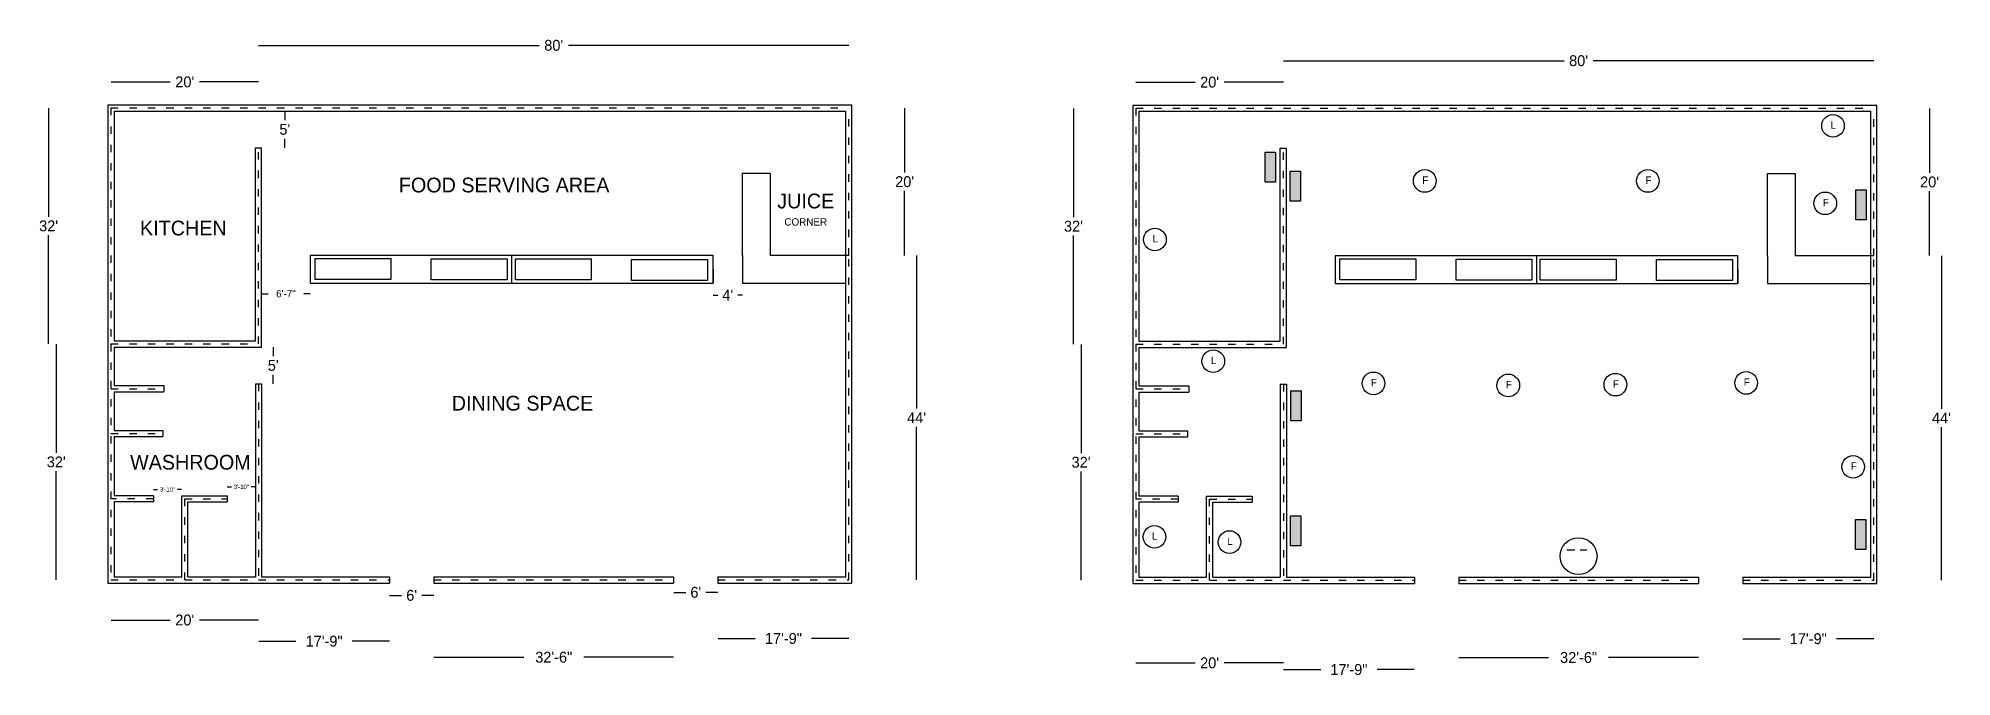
# Model space of a CAD drawing. Header units: inches. Extents: x -136 to 2975, y -887 to 152.
import ezdxf

# ---------------------------------------------------------------- set-up
doc = ezdxf.new("R2010")
doc.units = ezdxf.units.IN
doc.header["$MEASUREMENT"] = 0
doc.linetypes.add('ACAD_ISO03W100', pattern=[30, 12, -18])
doc.dimstyles.get("Standard").update_dxf_attribs({"dimtxt": 17.68, "dimasz": 0.18, "dimexe": 0.18, "dimexo": 0.0625, "dimgap": 6.09, "dimtad": 0, "dimtih": 1, "dimtoh": 1, "dimdec": 0, "dimzin": 0, "dimdsep": 46, "dimlunit": 3, "dimtxsty": 'Standard', "dimcen": 0.09, "dimse1": 1, "dimse2": 1, "dimadec": 0, "dimazin": 0, "dimtfac": 1, "dimtdec": 0, "dimtofl": 0, "dimtmove": 0, "dimatfit": 3, "dimfxl": 1, "dimtolj": 1, "dimtzin": 0, "dimarcsym": 0})

# ---------------------------------------------------------------- blocks, each defined once
blk = doc.blocks.new('*D8')
at = {"color": 0, "lineweight": -2}
for p, q in [((-18.1, 80.5), (78, 80.5)), ((221.6, 80.5), (125.5, 80.5))]:
    blk.add_line(p, q, dxfattribs=at)
at = {"color": 0}
for points in [[(-18.1, 80.6), (-18.1, 80.5), (-18.3, 80.5)], [(221.6, 80.6), (221.6, 80.5), (221.7, 80.5)]]:
    blk.add_solid(points, dxfattribs=at)
at = {"layer": 'Defpoints', "color": 0}
for p in [(221.7, 80.5), (-18.3, 38.2), (221.7, 38.2)]:
    blk.add_point(p, dxfattribs=at)
at = {"color": 0, "insert": (101.7, 80.5), "char_height": 17.68, "attachment_point": 5}
blk.add_mtext("\\A1;20'", dxfattribs=at)
blk = doc.blocks.new('*D9')
at = {"color": 0, "lineweight": -2}
for p, q in [((221.9, 140), (678, 140)), ((1181.6, 140), (725.5, 140))]:
    blk.add_line(p, q, dxfattribs=at)
at = {"color": 0}
for points in [[(221.9, 140), (221.9, 140), (221.7, 140)], [(1181.6, 140), (1181.6, 140), (1181.7, 140)]]:
    blk.add_solid(points, dxfattribs=at)
at = {"layer": 'Defpoints', "color": 0}
for p in [(1181.7, 140), (221.7, 38.2), (1181.7, 38.2)]:
    blk.add_point(p, dxfattribs=at)
at = {"color": 0, "insert": (701.7, 140), "char_height": 17.68, "attachment_point": 5}
blk.add_mtext("\\A1;80'", dxfattribs=at)
blk = doc.blocks.new('*D10')
at = {"color": 0, "lineweight": -2}
for p, q in [((-18.1, -795), (78, -795)), ((221.6, -795), (125.5, -795))]:
    blk.add_line(p, q, dxfattribs=at)
at = {"color": 0}
for points in [[(-18.1, -795), (-18.1, -795), (-18.3, -795)], [(221.6, -795), (221.6, -795), (221.7, -795)]]:
    blk.add_solid(points, dxfattribs=at)
at = {"layer": 'Defpoints', "color": 0}
for p in [(-18.3, -729.8), (221.7, -729.8), (221.7, -795)]:
    blk.add_point(p, dxfattribs=at)
at = {"color": 0, "insert": (101.7, -795), "char_height": 17.68, "attachment_point": 5}
blk.add_mtext("\\A1;20'", dxfattribs=at)
blk = doc.blocks.new('*D11')
at = {"color": 0, "lineweight": -2}
for p, q in [((222.1, -829.5), (282.4, -829.5)), ((434.6, -829.5), (374.2, -829.5))]:
    blk.add_line(p, q, dxfattribs=at)
at = {"color": 0}
for points in [[(222.1, -829.5), (222.1, -829.6), (221.9, -829.5)], [(434.6, -829.5), (434.6, -829.6), (434.7, -829.5)]]:
    blk.add_solid(points, dxfattribs=at)
at = {"layer": 'Defpoints', "color": 0}
for p in [(221.9, -729.8), (434.7, -729.8), (434.7, -829.5)]:
    blk.add_point(p, dxfattribs=at)
at = {"color": 0, "insert": (328.3, -829.5), "char_height": 17.68, "attachment_point": 5}
blk.add_mtext('\\A1;17\'-9"', dxfattribs=at)
blk = doc.blocks.new('*D12')
at = {"color": 0, "lineweight": -2}
for p, q in [((506.9, -855.5), (652.9, -855.5)), ((896.6, -855.5), (750.6, -855.5))]:
    blk.add_line(p, q, dxfattribs=at)
at = {"color": 0}
for points in [[(506.9, -855.5), (506.9, -855.5), (506.7, -855.5)], [(896.6, -855.5), (896.6, -855.5), (896.7, -855.5)]]:
    blk.add_solid(points, dxfattribs=at)
at = {"layer": 'Defpoints', "color": 0}
for p in [(506.7, -729.8), (896.7, -729.8), (896.7, -855.5)]:
    blk.add_point(p, dxfattribs=at)
at = {"color": 0, "insert": (701.7, -855.5), "char_height": 17.68, "attachment_point": 5}
blk.add_mtext('\\A1;32\'-6"', dxfattribs=at)
blk = doc.blocks.new('*D13')
at = {"color": 0, "lineweight": -2}
for p, q in [((968.9, -825), (1029.4, -825)), ((1181.6, -825), (1121.1, -825))]:
    blk.add_line(p, q, dxfattribs=at)
at = {"color": 0}
for points in [[(968.9, -824.9), (968.9, -825), (968.7, -825)], [(1181.6, -824.9), (1181.6, -825), (1181.7, -825)]]:
    blk.add_solid(points, dxfattribs=at)
at = {"layer": 'Defpoints', "color": 0}
for p in [(968.7, -729.8), (1181.7, -729.8), (1181.7, -825)]:
    blk.add_point(p, dxfattribs=at)
at = {"color": 0, "insert": (1075.2, -825), "char_height": 17.68, "attachment_point": 5}
blk.add_mtext('\\A1;17\'-9"', dxfattribs=at)
blk = doc.blocks.new('*D14')
at = {"color": 0, "lineweight": -2}
for p, q in [((-119.7, 38), (-119.7, -138.9)), ((-119.7, -345.6), (-119.7, -168.8))]:
    blk.add_line(p, q, dxfattribs=at)
at = {"color": 0}
for points in [[(-119.8, 38), (-119.7, 38), (-119.7, 38.2)], [(-119.8, -345.6), (-119.7, -345.6), (-119.7, -345.8)]]:
    blk.add_solid(points, dxfattribs=at)
at = {"layer": 'Defpoints', "color": 0}
for p in [(-18.3, 38.2), (-119.7, -345.8), (-18.3, -345.8)]:
    blk.add_point(p, dxfattribs=at)
at = {"color": 0, "insert": (-119.7, -153.8), "char_height": 17.68, "attachment_point": 5}
blk.add_mtext("\\A1;32'", dxfattribs=at)
blk = doc.blocks.new('*D15')
at = {"color": 0, "lineweight": -2}
for p, q in [((-107.3, -346), (-107.3, -522.9)), ((-107.3, -729.6), (-107.3, -552.8))]:
    blk.add_line(p, q, dxfattribs=at)
at = {"color": 0}
for points in [[(-107.3, -346), (-107.2, -346), (-107.3, -345.8)], [(-107.3, -729.6), (-107.2, -729.6), (-107.3, -729.8)]]:
    blk.add_solid(points, dxfattribs=at)
at = {"layer": 'Defpoints', "color": 0}
for p in [(-107.3, -345.8), (-18.3, -345.8), (-18.3, -729.8)]:
    blk.add_point(p, dxfattribs=at)
at = {"color": 0, "insert": (-107.3, -537.8), "char_height": 17.68, "attachment_point": 5}
blk.add_mtext("\\A1;32'", dxfattribs=at)
blk = doc.blocks.new('*D16')
at = {"color": 0, "lineweight": -2}
for p, q in [((1272.3, 38), (1272.3, -66.9)), ((1272.3, -201.6), (1272.3, -96.8))]:
    blk.add_line(p, q, dxfattribs=at)
at = {"color": 0}
for points in [[(1272.3, 38), (1272.4, 38), (1272.3, 38.2)], [(1272.3, -201.6), (1272.4, -201.6), (1272.3, -201.8)]]:
    blk.add_solid(points, dxfattribs=at)
at = {"layer": 'Defpoints', "color": 0}
for p in [(1181.7, 38.2), (1181.7, -201.8), (1272.3, -201.8)]:
    blk.add_point(p, dxfattribs=at)
at = {"color": 0, "insert": (1272.3, -81.8), "char_height": 17.68, "attachment_point": 5}
blk.add_mtext("\\A1;20'", dxfattribs=at)
blk = doc.blocks.new('*D17')
at = {"color": 0, "lineweight": -2}
for p, q in [((1291.7, -202), (1291.7, -450.9)), ((1291.7, -729.6), (1291.7, -480.8))]:
    blk.add_line(p, q, dxfattribs=at)
at = {"color": 0}
for points in [[(1291.7, -202), (1291.7, -202), (1291.7, -201.8)], [(1291.7, -729.6), (1291.7, -729.6), (1291.7, -729.8)]]:
    blk.add_solid(points, dxfattribs=at)
at = {"layer": 'Defpoints', "color": 0}
for p in [(1181.7, -201.8), (1181.7, -729.8), (1291.7, -729.8)]:
    blk.add_point(p, dxfattribs=at)
at = {"color": 0, "insert": (1291.7, -465.8), "char_height": 17.68, "attachment_point": 5}
blk.add_mtext("\\A1;44'", dxfattribs=at)
blk = doc.blocks.new('*D18')
at = {"color": 0, "lineweight": -2}
for p, q in [((245.6, -351), (245.6, -365.9)), ((245.6, -410.6), (245.6, -395.8))]:
    blk.add_line(p, q, dxfattribs=at)
at = {"color": 0}
for points in [[(245.6, -351), (245.6, -351), (245.6, -350.8)], [(245.6, -410.6), (245.6, -410.6), (245.6, -410.8)]]:
    blk.add_solid(points, dxfattribs=at)
at = {"layer": 'Defpoints', "color": 0}
for p in [(221.7, -350.8), (245.6, -350.8), (221.7, -410.8)]:
    blk.add_point(p, dxfattribs=at)
at = {"color": 0, "insert": (245.6, -380.8), "char_height": 17.68, "attachment_point": 5}
blk.add_mtext("\\A1;5'", dxfattribs=at)
blk = doc.blocks.new('*D19')
at = {"color": 0, "lineweight": -2}
for p, q in [((226.9, -264), (237.1, -264)), ((305.6, -264), (295.3, -264))]:
    blk.add_line(p, q, dxfattribs=at)
at = {"color": 0}
for points in [[(226.9, -263.9), (226.9, -264), (226.7, -264)], [(305.6, -263.9), (305.6, -264), (305.7, -264)]]:
    blk.add_solid(points, dxfattribs=at)
at = {"layer": 'Defpoints', "color": 0}
for p in [(226.7, -203.7), (305.7, -203.7), (226.7, -264)]:
    blk.add_point(p, dxfattribs=at)
at = {"color": 0, "insert": (266.2, -264), "char_height": 12, "attachment_point": 5}
blk.add_mtext('\\A1;6\'-7"', dxfattribs=at)
blk = doc.blocks.new('*D20')
at = {"color": 0, "lineweight": -2}
for p, q in [((264.4, 33), (264.4, 18.1)), ((264.4, -26.6), (264.4, -11.8))]:
    blk.add_line(p, q, dxfattribs=at)
at = {"color": 0}
for points in [[(264.4, 33), (264.5, 33), (264.4, 33.2)], [(264.4, -26.6), (264.5, -26.6), (264.4, -26.8)]]:
    blk.add_solid(points, dxfattribs=at)
at = {"layer": 'Defpoints', "color": 0}
for p in [(221.7, 33.2), (264.4, 33.2), (221.7, -26.8)]:
    blk.add_point(p, dxfattribs=at)
at = {"color": 0, "insert": (264.4, 3.2), "char_height": 17.68, "attachment_point": 5}
blk.add_mtext("\\A1;5'", dxfattribs=at)
blk = doc.blocks.new('*D21')
at = {"color": 0, "lineweight": -2}
for p, q in [((960.9, -266.3), (968.3, -266.3)), ((1008.6, -266.3), (1001.1, -266.3))]:
    blk.add_line(p, q, dxfattribs=at)
at = {"color": 0}
for points in [[(960.9, -266.3), (960.9, -266.3), (960.7, -266.3)], [(1008.6, -266.3), (1008.6, -266.3), (1008.7, -266.3)]]:
    blk.add_solid(points, dxfattribs=at)
at = {"layer": 'Defpoints', "color": 0}
for p in [(960.7, -224.3), (1008.7, -224.3), (1008.7, -266.3)]:
    blk.add_point(p, dxfattribs=at)
at = {"color": 0, "insert": (984.7, -266.3), "char_height": 17.68, "attachment_point": 5}
blk.add_mtext("\\A1;4'", dxfattribs=at)
blk = doc.blocks.new('*D22')
at = {"color": 0, "lineweight": -2}
for p, q in [((434.9, -754.9), (454.3, -754.9)), ((506.6, -754.9), (487.1, -754.9))]:
    blk.add_line(p, q, dxfattribs=at)
at = {"color": 0}
for points in [[(434.9, -754.8), (434.9, -754.9), (434.7, -754.9)], [(506.6, -754.8), (506.6, -754.9), (506.7, -754.9)]]:
    blk.add_solid(points, dxfattribs=at)
at = {"layer": 'Defpoints', "color": 0}
for p in [(434.7, -729.8), (506.7, -729.8), (506.7, -754.9)]:
    blk.add_point(p, dxfattribs=at)
at = {"color": 0, "insert": (470.7, -754.9), "char_height": 17.68, "attachment_point": 5}
blk.add_mtext("\\A1;6'", dxfattribs=at)
blk = doc.blocks.new('*D23')
at = {"color": 0, "lineweight": -2}
for p, q in [((896.9, -749.9), (916.3, -749.9)), ((968.6, -749.9), (949.1, -749.9))]:
    blk.add_line(p, q, dxfattribs=at)
at = {"color": 0}
for points in [[(896.9, -749.9), (896.9, -750), (896.7, -749.9)], [(968.6, -749.9), (968.6, -750), (968.7, -749.9)]]:
    blk.add_solid(points, dxfattribs=at)
at = {"layer": 'Defpoints', "color": 0}
for p in [(896.7, -729.8), (968.7, -729.8), (968.7, -749.9)]:
    blk.add_point(p, dxfattribs=at)
at = {"color": 0, "insert": (932.7, -749.9), "char_height": 17.68, "attachment_point": 5}
blk.add_mtext("\\A1;6'", dxfattribs=at)
blk = doc.blocks.new('*D24')
at = {"color": 0, "lineweight": -2}
for p, q in [((50.9, -582.4), (57.6, -582.4)), ((96.6, -582.4), (89.9, -582.4))]:
    blk.add_line(p, q, dxfattribs=at)
at = {"color": 0}
for points in [[(50.9, -582.3), (50.9, -582.4), (50.7, -582.4)], [(96.6, -582.3), (96.6, -582.4), (96.7, -582.4)]]:
    blk.add_solid(points, dxfattribs=at)
at = {"layer": 'Defpoints', "color": 0}
for p in [(96.7, -582.4), (50.7, -597.8), (96.7, -597.8)]:
    blk.add_point(p, dxfattribs=at)
at = {"color": 0, "insert": (73.7, -582.4), "char_height": 7, "attachment_point": 5}
blk.add_mtext('\\A1;3\'-10"', dxfattribs=at)
blk = doc.blocks.new('*D25')
at = {"color": 0, "lineweight": -2}
for p, q in [((170.9, -578.2), (177.6, -578.2)), ((216.6, -578.2), (209.9, -578.2))]:
    blk.add_line(p, q, dxfattribs=at)
at = {"color": 0}
for points in [[(170.9, -578.2), (170.9, -578.2), (170.7, -578.2)], [(216.6, -578.2), (216.6, -578.2), (216.7, -578.2)]]:
    blk.add_solid(points, dxfattribs=at)
at = {"layer": 'Defpoints', "color": 0}
for p in [(216.7, -578.2), (170.7, -597.8), (216.7, -597.8)]:
    blk.add_point(p, dxfattribs=at)
at = {"color": 0, "insert": (193.7, -578.2), "char_height": 7, "attachment_point": 5}
blk.add_mtext('\\A1;3\'-10"', dxfattribs=at)
blk = doc.blocks.new('*D50')
at = {"color": 0, "lineweight": -2}
for p, q in [((1648.4, 80.1), (1744.5, 80.1)), ((1888.1, 80.1), (1792, 80.1))]:
    blk.add_line(p, q, dxfattribs=at)
at = {"color": 0}
for points in [[(1648.4, 80.1), (1648.4, 80), (1648.2, 80.1)], [(1888.1, 80.1), (1888.1, 80), (1888.2, 80.1)]]:
    blk.add_solid(points, dxfattribs=at)
at = {"layer": 'Defpoints', "color": 0}
for p in [(1888.2, 80.1), (1648.2, 37.7), (1888.2, 37.7)]:
    blk.add_point(p, dxfattribs=at)
at = {"color": 0, "insert": (1768.2, 80.1), "char_height": 17.68, "attachment_point": 5}
blk.add_mtext("\\A1;20'", dxfattribs=at)
blk = doc.blocks.new('*D52')
at = {"color": 0, "lineweight": -2}
for p, q in [((1648.4, -864.8), (1744.5, -864.8)), ((1888.1, -864.8), (1792, -864.8))]:
    blk.add_line(p, q, dxfattribs=at)
at = {"color": 0}
for points in [[(1648.4, -864.7), (1648.4, -864.8), (1648.2, -864.8)], [(1888.1, -864.7), (1888.1, -864.8), (1888.2, -864.8)]]:
    blk.add_solid(points, dxfattribs=at)
at = {"layer": 'Defpoints', "color": 0}
for p in [(1648.2, -799.6), (1888.2, -799.6), (1888.2, -864.8)]:
    blk.add_point(p, dxfattribs=at)
at = {"color": 0, "insert": (1768.2, -864.8), "char_height": 17.68, "attachment_point": 5}
blk.add_mtext("\\A1;20'", dxfattribs=at)
blk = doc.blocks.new('*D54')
at = {"color": 0, "lineweight": -2}
for p, q in [((2173.4, -856), (2319.4, -856)), ((2563.1, -856), (2417.1, -856))]:
    blk.add_line(p, q, dxfattribs=at)
at = {"color": 0}
for points in [[(2173.4, -855.9), (2173.4, -856), (2173.2, -856)], [(2563.1, -855.9), (2563.1, -856), (2563.2, -856)]]:
    blk.add_solid(points, dxfattribs=at)
at = {"layer": 'Defpoints', "color": 0}
for p in [(2173.2, -730.3), (2563.2, -730.3), (2563.2, -856)]:
    blk.add_point(p, dxfattribs=at)
at = {"color": 0, "insert": (2368.2, -856), "char_height": 17.68, "attachment_point": 5}
blk.add_mtext('\\A1;32\'-6"', dxfattribs=at)
blk = doc.blocks.new('*D55')
at = {"color": 0, "lineweight": -2}
for p, q in [((2635.4, -825.4), (2695.9, -825.4)), ((2848.1, -825.4), (2787.6, -825.4))]:
    blk.add_line(p, q, dxfattribs=at)
at = {"color": 0}
for points in [[(2635.4, -825.4), (2635.4, -825.5), (2635.2, -825.4)], [(2848.1, -825.4), (2848.1, -825.5), (2848.2, -825.4)]]:
    blk.add_solid(points, dxfattribs=at)
at = {"layer": 'Defpoints', "color": 0}
for p in [(2635.2, -730.3), (2848.2, -730.3), (2848.2, -825.4)]:
    blk.add_point(p, dxfattribs=at)
at = {"color": 0, "insert": (2741.7, -825.4), "char_height": 17.68, "attachment_point": 5}
blk.add_mtext('\\A1;17\'-9"', dxfattribs=at)
blk = doc.blocks.new('*D56')
at = {"color": 0, "lineweight": -2}
for p, q in [((1546.8, 37.5), (1546.8, -139.4)), ((1546.8, -346.1), (1546.8, -169.2))]:
    blk.add_line(p, q, dxfattribs=at)
at = {"color": 0}
for points in [[(1546.7, 37.5), (1546.8, 37.5), (1546.8, 37.7)], [(1546.7, -346.1), (1546.8, -346.1), (1546.8, -346.3)]]:
    blk.add_solid(points, dxfattribs=at)
at = {"layer": 'Defpoints', "color": 0}
for p in [(1648.2, 37.7), (1546.8, -346.3), (1648.2, -346.3)]:
    blk.add_point(p, dxfattribs=at)
at = {"color": 0, "insert": (1546.8, -154.3), "char_height": 17.68, "attachment_point": 5}
blk.add_mtext("\\A1;32'", dxfattribs=at)
blk = doc.blocks.new('*D45')
at = {"color": 0, "lineweight": -2}
for p, q in [((1559.2, -346.5), (1559.2, -523.4)), ((1559.2, -730.1), (1559.2, -553.2))]:
    blk.add_line(p, q, dxfattribs=at)
at = {"color": 0}
for points in [[(1559.2, -346.5), (1559.3, -346.5), (1559.2, -346.3)], [(1559.2, -730.1), (1559.3, -730.1), (1559.2, -730.3)]]:
    blk.add_solid(points, dxfattribs=at)
at = {"layer": 'Defpoints', "color": 0}
for p in [(1559.2, -346.3), (1648.2, -346.3), (1648.2, -730.3)]:
    blk.add_point(p, dxfattribs=at)
at = {"color": 0, "insert": (1559.2, -538.3), "char_height": 17.68, "attachment_point": 5}
blk.add_mtext("\\A1;32'", dxfattribs=at)
blk = doc.blocks.new('*D57')
at = {"color": 0, "lineweight": -2}
for p, q in [((2938.9, 37.5), (2938.9, -67.4)), ((2938.9, -202.1), (2938.9, -97.2))]:
    blk.add_line(p, q, dxfattribs=at)
at = {"color": 0}
for points in [[(2938.8, 37.5), (2938.9, 37.5), (2938.9, 37.7)], [(2938.8, -202.1), (2938.9, -202.1), (2938.9, -202.3)]]:
    blk.add_solid(points, dxfattribs=at)
at = {"layer": 'Defpoints', "color": 0}
for p in [(2848.2, 37.7), (2848.2, -202.3), (2938.9, -202.3)]:
    blk.add_point(p, dxfattribs=at)
at = {"color": 0, "insert": (2938.9, -82.3), "char_height": 17.68, "attachment_point": 5}
blk.add_mtext("\\A1;20'", dxfattribs=at)
blk = doc.blocks.new('*D46')
at = {"color": 0, "lineweight": -2}
for p, q in [((2958.2, -202.5), (2958.2, -451.4)), ((2958.2, -730.1), (2958.2, -481.2))]:
    blk.add_line(p, q, dxfattribs=at)
at = {"color": 0}
for points in [[(2958.2, -202.5), (2958.2, -202.5), (2958.2, -202.3)], [(2958.2, -730.1), (2958.2, -730.1), (2958.2, -730.3)]]:
    blk.add_solid(points, dxfattribs=at)
at = {"layer": 'Defpoints', "color": 0}
for p in [(2848.2, -202.3), (2848.2, -730.3), (2958.2, -730.3)]:
    blk.add_point(p, dxfattribs=at)
at = {"color": 0, "insert": (2958.2, -466.3), "char_height": 17.68, "attachment_point": 5}
blk.add_mtext("\\A1;44'", dxfattribs=at)
blk = doc.blocks.new('*D63')
at = {"color": 0, "lineweight": -2}
for p, q in [((1888.4, -875.6), (1948.9, -875.6)), ((2101.1, -875.6), (2040.6, -875.6))]:
    blk.add_line(p, q, dxfattribs=at)
at = {"color": 0}
for points in [[(1888.4, -875.6), (1888.4, -875.7), (1888.2, -875.6)], [(2101.1, -875.6), (2101.1, -875.7), (2101.2, -875.6)]]:
    blk.add_solid(points, dxfattribs=at)
at = {"layer": 'Defpoints', "color": 0}
for p in [(1888.2, -730.3), (2101.2, -730.3), (2101.2, -875.6)]:
    blk.add_point(p, dxfattribs=at)
at = {"color": 0, "insert": (1994.7, -875.6), "char_height": 17.68, "attachment_point": 5}
blk.add_mtext('\\A1;17\'-9"', dxfattribs=at)
blk = doc.blocks.new('*D106')
at = {"color": 0, "lineweight": -2}
for p, q in [((1888.4, 115), (2344.5, 115)), ((2848.1, 115), (2392, 115))]:
    blk.add_line(p, q, dxfattribs=at)
at = {"color": 0}
for points in [[(1888.4, 115), (1888.4, 114.9), (1888.2, 115)], [(2848.1, 115), (2848.1, 114.9), (2848.2, 115)]]:
    blk.add_solid(points, dxfattribs=at)
at = {"layer": 'Defpoints', "color": 0}
for p in [(2848.2, 115), (1888.2, 37.7), (2848.2, 37.7)]:
    blk.add_point(p, dxfattribs=at)
at = {"color": 0, "insert": (2368.2, 115), "char_height": 17.68, "attachment_point": 5}
blk.add_mtext("\\A1;80'", dxfattribs=at)

msp = doc.modelspace()

# ---------------------------------------------------------------- hatches: boundary and pattern name
for points in [[(1875.3, -33.9), (1858.3, -33.9), (1858.3, -82.8), (1875.3, -82.8)], [(1916.2, -64.4), (1899.3, -64.4), (1899.3, -113.3), (1916.2, -113.3)], [(2836, -95.1), (2819, -95.1), (2819, -144), (2836, -144)], [(1917.3, -422), (1900.4, -422), (1900.4, -470.9), (1917.3, -470.9)], [(1916.8, -625.2), (1899.9, -625.2), (1899.9, -674.1), (1916.8, -674.1)], [(2835.5, -631.5), (2818.5, -631.5), (2818.5, -680.4), (2835.5, -680.4)]]:
    msp.add_hatch(color=8).paths.add_polyline_path(points)

# ---------------------------------------------------------------- linework, layer by layer
for p, q in [((-23.3, 43.2), (221.7, 43.2)), ((-23.3, 43.2), (-23.3, -345.8)), ((-13.3, 33.2), (221.7, 33.2)), ((-13.3, 33.2), (-13.3, -340.8)), ((221.7, 43.2), (1186.7, 43.2)), ((221.7, 33.2), (1176.7, 33.2)), ((1176.7, -201.8), (1176.7, 33.2)), ((1186.7, -201.8), (1186.7, 43.2)), ((1643.2, 42.7), (1888.2, 42.7)), ((1643.2, 42.7), (1643.2, -346.3)), ((1653.2, 32.7), (1888.2, 32.7)), ((1653.2, 32.7), (1653.2, -341.3)), ((1888.2, 42.7), (2853.2, 42.7)), ((1888.2, 32.7), (2843.2, 32.7)), ((2843.2, -202.3), (2843.2, 32.7)), ((2853.2, -202.3), (2853.2, 42.7)), ((216.7, -340.8), (216.7, -26.8)), ((216.7, -26.8), (221.7, -26.8)), ((221.7, -26.8), (226.7, -26.8)), ((226.7, -350.8), (226.7, -26.8)), ((1883.2, -341.3), (1883.2, -27.3)), ((1883.2, -27.3), (1888.2, -27.3)), ((1888.2, -27.3), (1893.2, -27.3)), ((1893.2, -351.3), (1893.2, -27.3)), ((1008.7, -201.8), (1008.7, -67.8)), ((1008.7, -67.8), (1053.7, -67.8)), ((1053.7, -67.8), (1053.7, -201.8)), ((2675.2, -202.3), (2675.2, -68.3)), ((2675.2, -68.3), (2720.2, -68.3)), ((2720.2, -68.3), (2720.2, -202.3)), ((960.7, -201.8), (305.7, -201.8)), ((305.7, -201.8), (305.7, -246.8)), ((633.2, -201.8), (633.2, -246.8)), ((960.7, -246.8), (960.7, -201.8)), ((1008.7, -201.8), (1008.7, -246.8)), ((1176.7, -201.8), (1053.7, -201.8)), ((1176.7, -724.8), (1176.7, -201.8)), ((1181.7, -201.8), (1176.7, -201.8)), ((1186.7, -734.8), (1186.7, -201.8)), ((2627.2, -202.3), (1972.2, -202.3)), ((1972.2, -202.3), (1972.2, -247.3)), ((2299.7, -202.3), (2299.7, -247.3)), ((2627.2, -247.3), (2627.2, -202.3)), ((2675.2, -202.3), (2675.2, -247.3)), ((2843.2, -202.3), (2720.2, -202.3)), ((2843.2, -725.3), (2843.2, -202.3)), ((2848.2, -202.3), (2843.2, -202.3)), ((2853.2, -735.3), (2853.2, -202.3)), ((305.7, -246.8), (960.7, -246.8)), ((960.7, -224.3), (960.7, -246.8)), ((1008.7, -246.8), (1176.7, -246.8)), ((1972.2, -247.3), (2627.2, -247.3)), ((2627.2, -224.8), (2627.2, -247.3)), ((2675.2, -247.3), (2843.2, -247.3)), ((-13.3, -340.8), (216.7, -340.8)), ((1653.2, -341.3), (1883.2, -341.3)), ((-23.3, -345.8), (-23.3, -734.8)), ((-13.3, -350.8), (-13.3, -413.6)), ((-13.3, -350.8), (226.7, -350.8)), ((1643.2, -346.3), (1643.2, -735.3)), ((1653.2, -351.3), (1653.2, -414)), ((1653.2, -351.3), (1893.2, -351.3)), ((-13.3, -413.6), (67.7, -413.6)), ((-13.3, -423.6), (67.7, -423.6)), ((-13.3, -423.6), (-13.3, -486.6)), ((67.7, -413.6), (67.7, -423.6)), ((216.7, -410.8), (216.7, -724.8)), ((216.7, -410.8), (221.7, -410.8)), ((221.7, -410.8), (226.7, -410.8)), ((226.7, -410.8), (226.7, -724.8)), ((1653.2, -414), (1734.2, -414)), ((1653.2, -424), (1653.2, -487.1)), ((1653.2, -424), (1734.2, -424)), ((1734.2, -414), (1734.2, -424)), ((1883.2, -411.3), (1883.2, -725.3)), ((1883.2, -411.3), (1888.2, -411.3)), ((1888.2, -411.3), (1893.2, -411.3)), ((1893.2, -411.3), (1893.2, -725.3)), ((-13.3, -486.6), (66, -486.6)), ((-13.3, -496.6), (66, -496.6)), ((-13.3, -496.6), (-13.3, -592.8)), ((66, -486.6), (66, -496.6)), ((1653.2, -487.1), (1732.5, -487.1)), ((1653.2, -497.1), (1653.2, -593.3)), ((1653.2, -497.1), (1732.5, -497.1)), ((1732.5, -487.1), (1732.5, -497.1)), ((50.7, -592.8), (-13.3, -592.8)), ((50.7, -602.8), (-13.3, -602.8)), ((-13.3, -602.8), (-13.3, -724.8)), ((50.7, -592.8), (50.7, -602.8)), ((96.7, -724.8), (96.7, -592.8)), ((96.7, -592.8), (170.7, -592.8)), ((106.7, -724.8), (106.7, -602.8)), ((106.7, -602.8), (170.7, -602.8)), ((170.7, -592.8), (170.7, -602.8)), ((1717.2, -593.3), (1653.2, -593.3)), ((1653.2, -603.3), (1653.2, -725.3)), ((1717.2, -603.3), (1653.2, -603.3)), ((1717.2, -593.3), (1717.2, -603.3)), ((1763.2, -725.3), (1763.2, -593.3)), ((1763.2, -593.3), (1837.2, -593.3)), ((1773.2, -725.3), (1773.2, -603.3)), ((1773.2, -603.3), (1837.2, -603.3)), ((1837.2, -593.3), (1837.2, -603.3)), ((2349, -680.8), (2362, -680.8)), ((2370.5, -680.8), (2381.8, -680.8)), ((-23.3, -734.8), (221.7, -734.8)), ((-13.3, -724.8), (96.7, -724.8)), ((106.7, -724.8), (216.7, -724.8)), ((221.7, -734.8), (434.7, -734.8)), ((226.7, -724.8), (434.7, -724.8)), ((434.7, -724.8), (434.7, -734.8)), ((506.7, -724.8), (896.7, -724.8)), ((506.7, -724.8), (506.7, -734.8)), ((506.7, -734.8), (896.7, -734.8)), ((896.7, -724.8), (896.7, -734.8)), ((968.7, -724.8), (1176.7, -724.8)), ((968.7, -724.8), (968.7, -734.8)), ((968.7, -734.8), (1186.7, -734.8)), ((1643.2, -735.3), (1888.2, -735.3)), ((1653.2, -725.3), (1763.2, -725.3)), ((1773.2, -725.3), (1883.2, -725.3)), ((1888.2, -735.3), (2101.2, -735.3)), ((1893.2, -725.3), (2101.2, -725.3)), ((2101.2, -725.3), (2101.2, -735.3)), ((2173.2, -725.3), (2563.2, -725.3)), ((2173.2, -725.3), (2173.2, -735.3)), ((2173.2, -735.3), (2563.2, -735.3)), ((2563.2, -725.3), (2563.2, -735.3)), ((2635.2, -725.3), (2843.2, -725.3)), ((2635.2, -725.3), (2635.2, -735.3)), ((2635.2, -735.3), (2853.2, -735.3))]:
    msp.add_line(p, q)
at = {"linetype": 'ACAD_ISO03W100'}
for p, q in [((-18.3, 38.2), (221.7, 38.2)), ((-18.3, 38.2), (-18.3, -345.8)), ((221.7, 38.2), (1181.7, 38.2)), ((1181.7, -201.8), (1181.7, 38.2)), ((1648.2, 37.7), (1888.2, 37.7)), ((1648.2, 37.7), (1648.2, -346.3)), ((1888.2, 37.7), (2848.2, 37.7)), ((2848.2, -202.3), (2848.2, 37.7)), ((221.7, -345.8), (221.7, -26.8)), ((1888.2, -346.3), (1888.2, -27.3)), ((1181.7, -729.8), (1181.7, -201.8)), ((2848.2, -730.3), (2848.2, -202.3)), ((-18.3, -345.8), (-18.3, -729.8)), ((-18.3, -345.8), (221.7, -345.8)), ((1648.2, -346.3), (1648.2, -730.3)), ((1648.2, -346.3), (1888.2, -346.3)), ((-18.3, -418.6), (67.7, -418.6)), ((221.7, -410.8), (221.7, -729.8)), ((1648.2, -419), (1734.2, -419)), ((1888.2, -411.3), (1888.2, -730.3)), ((-18.3, -491.6), (66, -491.6)), ((1648.2, -492.1), (1732.5, -492.1)), ((50.7, -597.8), (-18.3, -597.8)), ((101.7, -729.8), (101.7, -597.8)), ((101.7, -597.8), (170.7, -597.8)), ((1717.2, -598.3), (1648.2, -598.3)), ((1768.2, -730.3), (1768.2, -598.3)), ((1768.2, -598.3), (1837.2, -598.3)), ((-18.3, -729.8), (221.7, -729.8)), ((221.7, -729.8), (434.7, -729.8)), ((506.7, -729.8), (896.7, -729.8)), ((968.7, -729.8), (1181.7, -729.8)), ((1648.2, -730.3), (1888.2, -730.3)), ((1888.2, -730.3), (2101.2, -730.3)), ((2173.2, -730.3), (2563.2, -730.3)), ((2635.2, -730.3), (2848.2, -730.3))]:
    msp.add_line(p, q, dxfattribs=at)
for points in [[(1858.3, -33.9), (1875.3, -33.9), (1875.3, -82.8), (1858.3, -82.8)], [(1899.3, -64.4), (1916.2, -64.4), (1916.2, -113.3), (1899.3, -113.3)], [(2819, -95.1), (2836, -95.1), (2836, -144), (2819, -144)], [(313.6, -206.7), (436.9, -206.7), (436.9, -240.9), (313.6, -240.9)], [(502.6, -207.3), (625.9, -207.3), (625.9, -241.5), (502.6, -241.5)], [(639.4, -207.5), (762.7, -207.5), (762.7, -241.6), (639.4, -241.6)], [(828.4, -208.1), (951.7, -208.1), (951.7, -242.3), (828.4, -242.3)], [(1980.1, -207.2), (2103.4, -207.2), (2103.4, -241.3), (1980.1, -241.3)], [(2169.1, -207.8), (2292.4, -207.8), (2292.4, -242), (2169.1, -242)], [(2305.9, -207.9), (2429.2, -207.9), (2429.2, -242.1), (2305.9, -242.1)], [(2494.9, -208.6), (2618.2, -208.6), (2618.2, -242.7), (2494.9, -242.7)], [(1900.4, -422), (1917.3, -422), (1917.3, -470.9), (1900.4, -470.9)], [(1899.9, -625.2), (1916.8, -625.2), (1916.8, -674.1), (1899.9, -674.1)], [(2818.5, -631.5), (2835.5, -631.5), (2835.5, -680.4), (2818.5, -680.4)]]:
    msp.add_lwpolyline(points, close=True)
for centre, radius in [((2781.9, 9.1), 18.4), ((2118, -80.6), 18.4), ((2480.8, -80.6), 18.4), ((2769.3, -117), 18.4), ((1679.3, -175.9), 18.4), ((1774.2, -373.8), 18.4), ((2034.6, -409.9), 18.4), ((2253.9, -413.2), 18.4), ((2428, -412), 18.4), ((2640.7, -409.2), 18.4), ((2814.8, -545.6), 18.4), ((1678.5, -659.5), 18.4), ((1800.6, -668.1), 18.4), ((2368.2, -691.1), 30)]:
    msp.add_circle(centre, radius)

# ---------------------------------------------------------------- texts
for s, insert, char_height, width, attachment_point in [('L', (2777.9, 16.4), 12, 21.463, 1), ('FOOD SERVING AREA', (449.9, -75.2), 24, 461.38, 1), ('F', (2114, -73.3), 12, 21.463, 1), ('F', (2476.9, -73.3), 12, 21.463, 1), ('JUICE \\P{\\H0.5x;CORNER}', (1111.5, -101.2), 24, 218.629, 2), ('F', (2765.3, -109.7), 12, 21.463, 1), ('KITCHEN', (29, -145.2), 24, 218.629, 1), ('L', (1675.3, -168.6), 12, 21.463, 1), ('L', (1770.2, -366.6), 12, 21.463, 1), ('F', (2030.6, -402.6), 12, 21.463, 1), ('F', (2636.7, -401.9), 12, 21.463, 1), ('DINING SPACE', (535.9, -430.2), 24, 294.826, 1), ('F', (2249.9, -405.9), 12, 21.463, 1), ('F', (2424, -404.7), 12, 21.463, 1), ('WASHROOM', (12.8, -526.2), 24, 218.629, 1), ('F', (2810.8, -538.3), 12, 21.463, 1), ('L', (1674.5, -652.3), 12, 21.463, 1), ('L', (1796.6, -660.8), 12, 21.463, 1)]:
    msp.add_mtext(s, dxfattribs=dict(insert=insert, char_height=char_height, width=width, attachment_point=attachment_point))

# ---------------------------------------------------------------- dimensions: what is measured, and where the dimension line sits
for base, p1, p2, picture, middle in [((1181.7, 140), (221.7, 38.2), (1181.7, 38.2), '*D9', (701.7, 140)), ((2848.2, 115), (1888.2, 37.7), (2848.2, 37.7), '*D106', (2368.2, 115)), ((221.7, 80.5), (-18.3, 38.2), (221.7, 38.2), '*D8', (101.7, 80.5)), ((1888.2, 80.1), (1648.2, 37.7), (1888.2, 37.7), '*D50', (1768.2, 80.1)), ((1008.7, -266.3), (960.7, -224.3), (1008.7, -224.3), '*D21', (984.7, -266.3)), ((221.7, -795), (-18.3, -729.8), (221.7, -729.8), '*D10', (101.7, -795)), ((434.7, -829.5), (221.9, -729.8), (434.7, -729.8), '*D11', (328.3, -829.5)), ((506.7, -754.9), (434.7, -729.8), (506.7, -729.8), '*D22', (470.7, -754.9)), ((896.7, -855.5), (506.7, -729.8), (896.7, -729.8), '*D12', (701.7, -855.5)), ((968.7, -749.9), (896.7, -729.8), (968.7, -729.8), '*D23', (932.7, -749.9)), ((1181.7, -825), (968.7, -729.8), (1181.7, -729.8), '*D13', (1075.2, -825)), ((2101.2, -875.6), (1888.2, -730.3), (2101.2, -730.3), '*D63', (1994.7, -875.6)), ((2563.2, -856), (2173.2, -730.3), (2563.2, -730.3), '*D54', (2368.2, -856)), ((2848.2, -825.4), (2635.2, -730.3), (2848.2, -730.3), '*D55', (2741.7, -825.4)), ((1888.2, -864.8), (1648.2, -799.6), (1888.2, -799.6), '*D52', (1768.2, -864.8))]:
    dim = msp.add_linear_dim(base=base, p1=p1, p2=p2, dimstyle='Standard')
    dim.commit()
    dim.dimension.update_dxf_attribs({"geometry": picture, "text_midpoint": middle})
for base, p1, p2, picture, middle in [((-119.7, -345.8), (-18.3, 38.2), (-18.3, -345.8), '*D14', (-119.7, -153.8)), ((264.4, 33.2), (221.7, -26.8), (221.7, 33.2), '*D20', (264.4, 3.2)), ((1272.3, -201.8), (1181.7, 38.2), (1181.7, -201.8), '*D16', (1272.3, -81.8)), ((1546.8, -346.3), (1648.2, 37.7), (1648.2, -346.3), '*D56', (1546.8, -154.3)), ((2938.9, -202.3), (2848.2, 37.7), (2848.2, -202.3), '*D57', (2938.9, -82.3)), ((1291.7, -729.8), (1181.7, -201.8), (1181.7, -729.8), '*D17', (1291.7, -465.8)), ((2958.2, -730.3), (2848.2, -202.3), (2848.2, -730.3), '*D46', (2958.2, -466.3)), ((-107.3, -345.8), (-18.3, -729.8), (-18.3, -345.8), '*D15', (-107.3, -537.8)), ((245.6, -350.8), (221.7, -410.8), (221.7, -350.8), '*D18', (245.6, -380.8)), ((1559.2, -346.3), (1648.2, -730.3), (1648.2, -346.3), '*D45', (1559.2, -538.3))]:
    dim = msp.add_linear_dim(base=base, p1=p1, p2=p2, angle=90, dimstyle='Standard')
    dim.commit()
    dim.dimension.update_dxf_attribs({"geometry": picture, "text_midpoint": middle})
for base, p1, p2, override, picture, middle in [((226.7, -264), (305.7, -203.7), (226.7, -203.7), {"dimtxt": 12}, '*D19', (266.2, -264)), ((96.7, -582.4), (50.7, -597.8), (96.7, -597.8), {"dimtxt": 7, "dimgap": 1}, '*D24', (73.7, -582.4)), ((216.7, -578.2), (170.7, -597.8), (216.7, -597.8), {"dimtxt": 7, "dimgap": 1}, '*D25', (193.7, -578.2))]:
    dim = msp.add_linear_dim(base=base, p1=p1, p2=p2, dimstyle='Standard', override=override)
    dim.commit()
    dim.dimension.update_dxf_attribs({"geometry": picture, "text_midpoint": middle})

doc.saveas('drawing.dxf')
